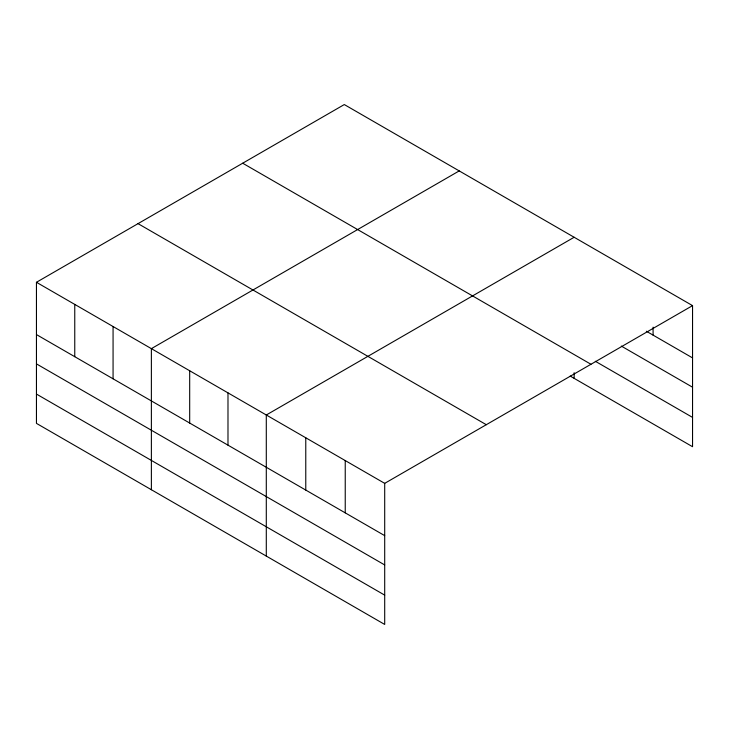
<?xml version="1.0" encoding="UTF-8"?>
<svg xmlns="http://www.w3.org/2000/svg" width="729" height="729" viewBox="0 0 729 729"><rect width="100%" height="100%" fill="white"/><g stroke="black" fill="none" stroke-linecap="round" stroke-linejoin="round"><path stroke-width="1.09" d="M384.702 564.948L384.702 483.354L36.45 282.287L36.45 423.376L384.702 624.443L384.702 564.948L36.45 363.88M570.215 376.082L692.55 446.713L692.55 305.624L344.298 104.557L36.45 282.287M459.215 170.905L151.377 348.644L151.377 489.733M574.142 237.262L266.295 414.992L266.295 556.081M384.702 483.354L692.55 305.624M646.341 331.23L692.55 357.903M621.318 346.084L692.55 387.208M595.32 361.274L692.55 417.407M242.702 163.214L590.964 364.272M138.036 223.639L486.298 424.706M36.45 334.575L384.702 535.642M36.45 394.07L384.702 595.137M653.084 327.166L653.084 335.121M574.142 372.71L574.142 378.351M345.236 460.564L345.236 512.851M305.77 437.783L305.77 490.061M227.986 392.876L227.986 445.164M189.686 370.76L189.686 423.048M113.068 326.528L113.068 378.807M74.759 304.412L74.759 356.691"/></g></svg>
